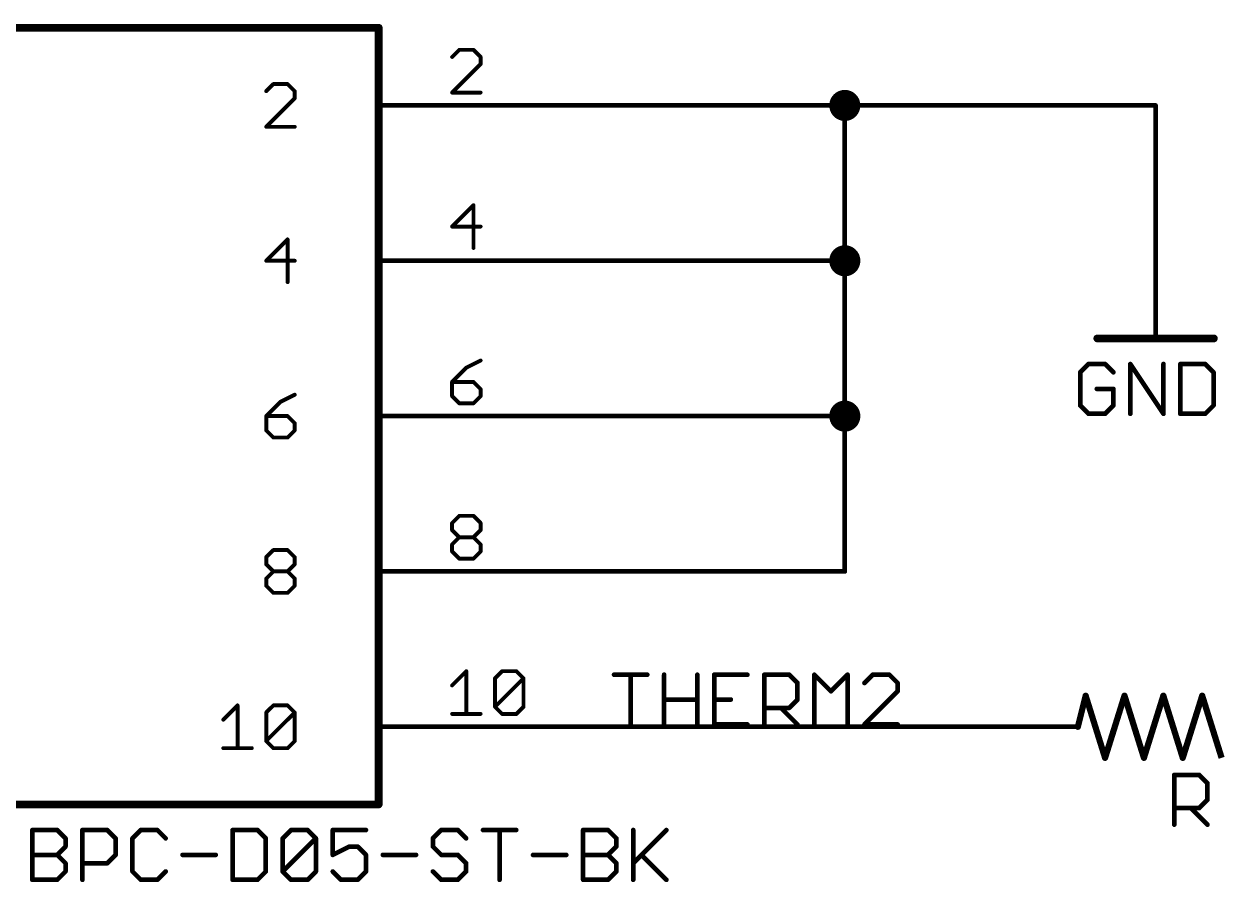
# Model space of a CAD drawing. Extents: x -252 to 307, y -160 to 272.
# Drawn here: x 21.42 to 60.46, y 7.62 to 35.69 of the extents above; entities that cross this region are included whole.
import ezdxf

# ---------------------------------------------------------------- set-up
doc = ezdxf.new("R2010")
doc.units = 0
for name, color, linetype in [('91', 94, 'CONTINUOUS'), ('94', 14, 'CONTINUOUS'), ('95', 251, 'CONTINUOUS'), ('96', 251, 'CONTINUOUS')]:
    doc.layers.add(name, color=color, linetype=linetype)

msp = doc.modelspace()

# ---------------------------------------------------------------- linework, layer by layer
at = {"layer": '91'}
for points, const_width in [([(48.26, 32.766, 1), (48.26, 33.274, 1), (48.26, 32.766)], 0.508), ([(38.1, 33.0581, 1), (38.1, 32.9819)], 0.0762), ([(48.26, 33.0581, 1), (48.26, 32.9819)], 0.0762), ([(48.2981, 33.02, 1), (48.2219, 33.02)], 0.0762), ([(48.26, 32.9819, 1), (48.26, 33.0581)], 0.0762), ([(58.4581, 33.02, 1), (58.3819, 33.02)], 0.0762), ([(58.42, 32.9819, 1), (58.42, 33.0581)], 0.0762), ([(48.26, 27.686, 1), (48.26, 28.194, 1), (48.26, 27.686)], 0.508), ([(38.1, 27.9781, 1), (38.1, 27.9019)], 0.0762), ([(48.2981, 27.94, 1), (48.2219, 27.94)], 0.0762), ([(48.2219, 27.94, 1), (48.2981, 27.94)], 0.0762), ([(48.26, 27.9019, 1), (48.26, 27.9781)], 0.0762), ([(58.3819, 27.94, 1), (58.4581, 27.94)], 0.0762), ([(48.26, 22.606, 1), (48.26, 23.114, 1), (48.26, 22.606)], 0.508), ([(38.1, 22.8981, 1), (38.1, 22.8219)], 0.0762), ([(48.2981, 22.86, 1), (48.2219, 22.86)], 0.0762), ([(48.2219, 22.86, 1), (48.2981, 22.86)], 0.0762), ([(48.26, 22.8219, 1), (48.26, 22.8981)], 0.0762), ([(38.1, 17.8181, 1), (38.1, 17.7419)], 0.0762), ([(48.2219, 17.78, 1), (48.2981, 17.78)], 0.0762), ([(48.26, 17.7419, 1), (48.26, 17.8181)], 0.0762), ([(38.1, 12.7381, 1), (38.1, 12.6619)], 0.0762), ([(53.34, 12.6619, 1), (53.34, 12.7381)], 0.0762)]:
    msp.add_lwpolyline(points, format="xyb", dxfattribs=dict(at, const_width=const_width))
at = {"layer": '91', "const_width": 0.1524}
for points in [[(38.1, 33.02), (48.26, 33.02)], [(48.26, 33.02), (58.42, 33.02)], [(48.26, 27.94), (48.26, 33.02)], [(58.42, 33.02), (58.42, 27.94)], [(38.1, 27.94), (48.26, 27.94)], [(48.26, 22.86), (48.26, 27.94)], [(38.1, 22.86), (48.26, 22.86)], [(48.26, 17.78), (48.26, 22.86)], [(38.1, 17.78), (48.26, 17.78)], [(38.1, 12.7), (53.34, 12.7)]]:
    msp.add_lwpolyline(points, dxfattribs=at)
at = {"layer": '94'}
for points, const_width in [([(17.78, 35.56), (33.02, 35.56)], 0.254), ([(33.02, 35.56), (33.02, 10.16)], 0.254), ([(38.1, 33.02), (33.02, 33.02)], 0.1524), ([(38.1, 27.94), (33.02, 27.94)], 0.1524), ([(58.42, 27.94), (58.42, 25.4)], 0.1524), ([(56.515, 25.4), (60.325, 25.4)], 0.254), ([(38.1, 22.86), (33.02, 22.86)], 0.1524), ([(38.1, 17.78), (33.02, 17.78)], 0.1524), ([(56.134, 13.716), (55.88, 12.7)], 0.2032), ([(56.769, 11.684), (56.134, 13.716)], 0.2032), ([(57.404, 13.716), (56.769, 11.684)], 0.2032), ([(58.039, 11.684), (57.404, 13.716)], 0.2032), ([(58.674, 13.716), (58.039, 11.684)], 0.2032), ([(59.309, 11.684), (58.674, 13.716)], 0.2032), ([(59.944, 13.716), (59.309, 11.684)], 0.2032), ([(60.579, 11.684), (59.944, 13.716)], 0.2032), ([(38.1, 12.7), (33.02, 12.7)], 0.1524), ([(53.34, 12.7), (55.88, 12.7)], 0.1524), ([(33.02, 10.16), (17.78, 10.16)], 0.254), ([(21.6963, 7.6962), (21.6963, 9.3232)], 0.1524), ([(21.6963, 9.3232), (22.5098, 9.3232)], 0.1524), ([(22.5098, 9.3232), (22.781, 9.052)], 0.1524), ([(23.3335, 7.6962), (23.3335, 9.3232)], 0.1524), ([(23.3335, 9.3232), (24.1469, 9.3232)], 0.1524), ([(24.1469, 9.3232), (24.4181, 9.052)], 0.1524), ([(25.2418, 9.3232), (24.9706, 9.052)], 0.1524), ([(25.7841, 9.3232), (25.2418, 9.3232)], 0.1524), ([(26.0553, 9.052), (25.7841, 9.3232)], 0.1524), ([(28.2449, 9.3232), (28.2449, 7.6962)], 0.1524), ([(29.0584, 9.3232), (28.2449, 9.3232)], 0.1524), ([(29.3296, 9.052), (29.0584, 9.3232)], 0.1524), ([(29.8821, 9.052), (30.1532, 9.3232)], 0.1524), ([(30.1532, 9.3232), (30.6956, 9.3232)], 0.1524), ([(30.6956, 9.3232), (30.9667, 9.052)], 0.1524), ([(32.6039, 9.3232), (31.5192, 9.3232)], 0.1524), ([(31.5192, 9.3232), (31.5192, 8.5097)], 0.1524), ([(35.0647, 9.3232), (34.7935, 9.052)], 0.1524), ([(35.607, 9.3232), (35.0647, 9.3232)], 0.1524), ([(35.8782, 9.052), (35.607, 9.3232)], 0.1524), ([(36.4307, 9.3232), (37.5154, 9.3232)], 0.1524), ([(36.973, 7.6962), (36.973, 9.3232)], 0.1524), ([(39.705, 7.6962), (39.705, 9.3232)], 0.1524), ([(39.705, 9.3232), (40.5185, 9.3232)], 0.1524), ([(40.5185, 9.3232), (40.7897, 9.052)], 0.1524), ([(41.3422, 9.3232), (41.3422, 7.6962)], 0.1524), ([(41.3422, 8.2385), (42.4268, 9.3232)], 0.1524), ([(22.781, 9.052), (22.781, 8.7809)], 0.1524), ([(24.4181, 9.052), (24.4181, 8.5097)], 0.1524), ([(24.9706, 9.052), (24.9706, 7.9674)], 0.1524), ([(29.3296, 7.9674), (29.3296, 9.052)], 0.1524), ([(29.8821, 7.9674), (29.8821, 9.052)], 0.1524), ([(29.8821, 7.9674), (30.9667, 9.052)], 0.1524), ([(30.9667, 9.052), (30.9667, 7.9674)], 0.1524), ([(34.7935, 9.052), (34.7935, 8.7809)], 0.1524), ([(40.7897, 9.052), (40.7897, 8.7809)], 0.1524), ([(22.781, 8.7809), (22.5098, 8.5097)], 0.1524), ([(31.5192, 8.5097), (32.0616, 8.7809)], 0.1524), ([(32.0616, 8.7809), (32.3327, 8.7809)], 0.1524), ([(32.3327, 8.7809), (32.6039, 8.5097)], 0.1524), ([(34.7935, 8.7809), (35.0647, 8.5097)], 0.1524), ([(40.7897, 8.7809), (40.5185, 8.5097)], 0.1524), ([(21.6963, 8.5097), (22.5098, 8.5097)], 0.1524), ([(22.5098, 8.5097), (22.781, 8.2385)], 0.1524), ([(22.781, 8.2385), (22.781, 7.9674)], 0.1524), ([(24.1469, 8.2385), (23.3335, 8.2385)], 0.1524), ([(24.4181, 8.5097), (24.1469, 8.2385)], 0.1524), ([(26.6078, 8.5097), (27.6924, 8.5097)], 0.1524), ([(32.6039, 8.5097), (32.6039, 7.9674)], 0.1524), ([(33.1564, 8.5097), (34.241, 8.5097)], 0.1524), ([(35.0647, 8.5097), (35.607, 8.5097)], 0.1524), ([(35.607, 8.5097), (35.8782, 8.2385)], 0.1524), ([(35.8782, 8.2385), (35.8782, 7.9674)], 0.1524), ([(38.0679, 8.5097), (39.1525, 8.5097)], 0.1524), ([(39.705, 8.5097), (40.5185, 8.5097)], 0.1524), ([(40.5185, 8.5097), (40.7897, 8.2385)], 0.1524), ([(40.7897, 8.2385), (40.7897, 7.9674)], 0.1524), ([(41.6133, 8.5097), (42.4268, 7.6962)], 0.1524), ([(22.781, 7.9674), (22.5098, 7.6962)], 0.1524), ([(24.9706, 7.9674), (25.2418, 7.6962)], 0.1524), ([(25.7841, 7.6962), (26.0553, 7.9674)], 0.1524), ([(29.0584, 7.6962), (29.3296, 7.9674)], 0.1524), ([(30.1532, 7.6962), (29.8821, 7.9674)], 0.1524), ([(30.9667, 7.9674), (30.6956, 7.6962)], 0.1524), ([(31.7904, 7.6962), (31.5192, 7.9674)], 0.1524), ([(32.6039, 7.9674), (32.3327, 7.6962)], 0.1524), ([(35.0647, 7.6962), (34.7935, 7.9674)], 0.1524), ([(35.8782, 7.9674), (35.607, 7.6962)], 0.1524), ([(40.7897, 7.9674), (40.5185, 7.6962)], 0.1524), ([(22.5098, 7.6962), (21.6963, 7.6962)], 0.1524), ([(25.2418, 7.6962), (25.7841, 7.6962)], 0.1524), ([(28.2449, 7.6962), (29.0584, 7.6962)], 0.1524), ([(30.6956, 7.6962), (30.1532, 7.6962)], 0.1524), ([(32.3327, 7.6962), (31.7904, 7.6962)], 0.1524), ([(35.607, 7.6962), (35.0647, 7.6962)], 0.1524), ([(40.5185, 7.6962), (39.705, 7.6962)], 0.1524)]:
    msp.add_lwpolyline(points, dxfattribs=dict(at, const_width=const_width))
for points, const_width in [([(33.0835, 35.56, 1), (32.9565, 35.56)], 0.127), ([(33.02, 35.4965, 1), (33.02, 35.6235)], 0.127), ([(33.02, 33.0581, 1), (33.02, 32.9819)], 0.0762), ([(38.1, 32.9819, 1), (38.1, 33.0581)], 0.0762), ([(33.02, 27.9781, 1), (33.02, 27.9019)], 0.0762), ([(38.1, 27.9019, 1), (38.1, 27.9781)], 0.0762), ([(58.4581, 27.94, 1), (58.3819, 27.94)], 0.0762), ([(56.515, 25.4635, 1), (56.515, 25.3365)], 0.127), ([(58.3819, 25.4, 1), (58.4581, 25.4)], 0.0762), ([(60.325, 25.3365, 1), (60.325, 25.4635)], 0.127), ([(33.02, 22.8981, 1), (33.02, 22.8219)], 0.0762), ([(38.1, 22.8219, 1), (38.1, 22.8981)], 0.0762), ([(33.02, 17.8181, 1), (33.02, 17.7419)], 0.0762), ([(38.1, 17.7419, 1), (38.1, 17.8181)], 0.0762), ([(56.1825, 13.7312, 1), (56.0855, 13.7008)], 0.1016), ([(56.1833, 13.7037, 1), (56.0847, 13.7283)], 0.1016), ([(57.4525, 13.7312, 1), (57.3555, 13.7008)], 0.1016), ([(57.4525, 13.7008, 1), (57.3555, 13.7312)], 0.1016), ([(58.7225, 13.7312, 1), (58.6255, 13.7008)], 0.1016), ([(58.7225, 13.7008, 1), (58.6255, 13.7312)], 0.1016), ([(59.9925, 13.7312, 1), (59.8955, 13.7008)], 0.1016), ([(59.9925, 13.7008, 1), (59.8955, 13.7312)], 0.1016), ([(33.02, 12.7381, 1), (33.02, 12.6619)], 0.0762), ([(38.1, 12.6619, 1), (38.1, 12.7381)], 0.0762), ([(53.34, 12.7381, 1), (53.34, 12.6619)], 0.0762), ([(55.8307, 12.7123, 1), (55.9293, 12.6877)], 0.1016), ([(55.88, 12.6619, 1), (55.88, 12.7381)], 0.0762), ([(56.7205, 11.6992, 1), (56.8175, 11.6688)], 0.1016), ([(56.7205, 11.6688, 1), (56.8175, 11.6992)], 0.1016), ([(57.9905, 11.6992, 1), (58.0875, 11.6688)], 0.1016), ([(57.9905, 11.6688, 1), (58.0875, 11.6992)], 0.1016), ([(59.2605, 11.6992, 1), (59.3575, 11.6688)], 0.1016), ([(59.2605, 11.6688, 1), (59.3575, 11.6992)], 0.1016), ([(32.9565, 10.16, 1), (33.0835, 10.16)], 0.127), ([(33.02, 10.0965, 1), (33.02, 10.2235)], 0.127), ([(21.7344, 9.3232, 1), (21.6582, 9.3232)], 0.0762), ([(21.6963, 9.3613, 1), (21.6963, 9.2851)], 0.0762), ([(22.5367, 9.3501, 1), (22.4828, 9.2962)], 0.0762), ([(22.5098, 9.2851, 1), (22.5098, 9.3613)], 0.0762), ([(23.3716, 9.3232, 1), (23.2954, 9.3232)], 0.0762), ([(23.3335, 9.3613, 1), (23.3335, 9.2851)], 0.0762), ([(24.1739, 9.3501, 1), (24.12, 9.2962)], 0.0762), ([(24.1469, 9.2851, 1), (24.1469, 9.3613)], 0.0762), ([(25.2418, 9.3613, 1), (25.2418, 9.2851)], 0.0762), ([(25.2687, 9.2962, 1), (25.2148, 9.3501)], 0.0762), ([(25.811, 9.3501, 1), (25.7572, 9.2962)], 0.0762), ([(25.7841, 9.2851, 1), (25.7841, 9.3613)], 0.0762), ([(28.283, 9.3232, 1), (28.2068, 9.3232)], 0.0762), ([(28.2449, 9.3613, 1), (28.2449, 9.2851)], 0.0762), ([(29.0854, 9.3501, 1), (29.0315, 9.2962)], 0.0762), ([(29.0584, 9.2851, 1), (29.0584, 9.3613)], 0.0762), ([(30.1532, 9.3613, 1), (30.1532, 9.2851)], 0.0762), ([(30.1802, 9.2962, 1), (30.1263, 9.3501)], 0.0762), ([(30.7225, 9.3501, 1), (30.6686, 9.2962)], 0.0762), ([(30.6956, 9.2851, 1), (30.6956, 9.3613)], 0.0762), ([(31.5192, 9.3613, 1), (31.5192, 9.2851)], 0.0762), ([(31.5573, 9.3232, 1), (31.4811, 9.3232)], 0.0762), ([(32.6039, 9.2851, 1), (32.6039, 9.3613)], 0.0762), ([(35.0647, 9.3613, 1), (35.0647, 9.2851)], 0.0762), ([(35.0916, 9.2962, 1), (35.0378, 9.3501)], 0.0762), ([(35.634, 9.3501, 1), (35.5801, 9.2962)], 0.0762), ([(35.607, 9.2851, 1), (35.607, 9.3613)], 0.0762), ([(36.4307, 9.3613, 1), (36.4307, 9.2851)], 0.0762), ([(37.0111, 9.3232, 1), (36.9349, 9.3232)], 0.0762), ([(37.5154, 9.2851, 1), (37.5154, 9.3613)], 0.0762), ([(39.7431, 9.3232, 1), (39.6669, 9.3232)], 0.0762), ([(39.705, 9.3613, 1), (39.705, 9.2851)], 0.0762), ([(40.5454, 9.3501, 1), (40.4916, 9.2962)], 0.0762), ([(40.5185, 9.2851, 1), (40.5185, 9.3613)], 0.0762), ([(41.3803, 9.3232, 1), (41.3041, 9.3232)], 0.0762), ([(42.4538, 9.2962, 1), (42.3999, 9.3501)], 0.0762), ([(22.8191, 9.052, 1), (22.7429, 9.052)], 0.0762), ([(22.754, 9.0251, 1), (22.8079, 9.079)], 0.0762), ([(24.4562, 9.052, 1), (24.38, 9.052)], 0.0762), ([(24.3912, 9.0251, 1), (24.445, 9.079)], 0.0762), ([(25.0087, 9.052, 1), (24.9325, 9.052)], 0.0762), ([(24.9437, 9.079, 1), (24.9975, 9.0251)], 0.0762), ([(26.0283, 9.0251, 1), (26.0822, 9.079)], 0.0762), ([(29.3677, 9.052, 1), (29.2915, 9.052)], 0.0762), ([(29.3026, 9.0251, 1), (29.3565, 9.079)], 0.0762), ([(29.8551, 9.079, 1), (29.909, 9.0251)], 0.0762), ([(29.9202, 9.052, 1), (29.844, 9.052)], 0.0762), ([(31.0048, 9.052, 1), (30.9286, 9.052)], 0.0762), ([(30.9937, 9.0251, 1), (30.9398, 9.079)], 0.0762), ([(30.9398, 9.0251, 1), (30.9937, 9.079)], 0.0762), ([(34.8316, 9.052, 1), (34.7554, 9.052)], 0.0762), ([(34.7666, 9.079, 1), (34.8205, 9.0251)], 0.0762), ([(35.8513, 9.0251, 1), (35.9051, 9.079)], 0.0762), ([(40.8278, 9.052, 1), (40.7516, 9.052)], 0.0762), ([(40.7627, 9.0251, 1), (40.8166, 9.079)], 0.0762), ([(22.7429, 8.7809, 1), (22.8191, 8.7809)], 0.0762), ([(22.8079, 8.7539, 1), (22.754, 8.8078)], 0.0762), ([(32.0616, 8.819, 1), (32.0616, 8.7428)], 0.0762), ([(32.0786, 8.7468, 1), (32.0445, 8.8149)], 0.0762), ([(32.3597, 8.8078, 1), (32.3058, 8.7539)], 0.0762), ([(32.3327, 8.7428, 1), (32.3327, 8.819)], 0.0762), ([(34.8205, 8.8078, 1), (34.7666, 8.7539)], 0.0762), ([(34.7554, 8.7809, 1), (34.8316, 8.7809)], 0.0762), ([(40.7516, 8.7809, 1), (40.8278, 8.7809)], 0.0762), ([(40.8166, 8.7539, 1), (40.7627, 8.8078)], 0.0762), ([(21.6963, 8.5478, 1), (21.6963, 8.4716)], 0.0762), ([(22.5367, 8.5366, 1), (22.4828, 8.4828)], 0.0762), ([(22.4828, 8.5366, 1), (22.5367, 8.4828)], 0.0762), ([(22.5098, 8.4716, 1), (22.5098, 8.5478)], 0.0762), ([(22.8191, 8.2385, 1), (22.7429, 8.2385)], 0.0762), ([(22.754, 8.2116, 1), (22.8079, 8.2655)], 0.0762), ([(23.3335, 8.2766, 1), (23.3335, 8.2004)], 0.0762), ([(24.12, 8.2655, 1), (24.1739, 8.2116)], 0.0762), ([(24.1469, 8.2004, 1), (24.1469, 8.2766)], 0.0762), ([(24.38, 8.5097, 1), (24.4562, 8.5097)], 0.0762), ([(24.4451, 8.4828, 1), (24.3912, 8.5366)], 0.0762), ([(26.6078, 8.5478, 1), (26.6078, 8.4716)], 0.0762), ([(27.6924, 8.4716, 1), (27.6924, 8.5478)], 0.0762), ([(31.5022, 8.5438, 1), (31.5363, 8.4756)], 0.0762), ([(31.4811, 8.5097, 1), (31.5573, 8.5097)], 0.0762), ([(32.642, 8.5097, 1), (32.5658, 8.5097)], 0.0762), ([(32.5769, 8.4828, 1), (32.6308, 8.5366)], 0.0762), ([(33.1564, 8.5478, 1), (33.1564, 8.4716)], 0.0762), ([(34.241, 8.4716, 1), (34.241, 8.5478)], 0.0762), ([(35.0647, 8.5478, 1), (35.0647, 8.4716)], 0.0762), ([(35.0378, 8.4828, 1), (35.0916, 8.5366)], 0.0762), ([(35.634, 8.5366, 1), (35.5801, 8.4828)], 0.0762), ([(35.607, 8.4716, 1), (35.607, 8.5478)], 0.0762), ([(35.9163, 8.2385, 1), (35.8401, 8.2385)], 0.0762), ([(35.8513, 8.2116, 1), (35.9051, 8.2655)], 0.0762), ([(38.0679, 8.5478, 1), (38.0679, 8.4716)], 0.0762), ([(39.1525, 8.4716, 1), (39.1525, 8.5478)], 0.0762), ([(39.705, 8.5478, 1), (39.705, 8.4716)], 0.0762), ([(40.5454, 8.5366, 1), (40.4916, 8.4828)], 0.0762), ([(40.4916, 8.5366, 1), (40.5454, 8.4828)], 0.0762), ([(40.5185, 8.4716, 1), (40.5185, 8.5478)], 0.0762), ([(40.8278, 8.2385, 1), (40.7516, 8.2385)], 0.0762), ([(40.7627, 8.2116, 1), (40.8166, 8.2655)], 0.0762), ([(41.3152, 8.2655, 1), (41.3691, 8.2116)], 0.0762), ([(41.6403, 8.5366, 1), (41.5864, 8.4828)], 0.0762), ([(22.7429, 7.9674, 1), (22.8191, 7.9674)], 0.0762), ([(22.8079, 7.9404, 1), (22.754, 7.9943)], 0.0762), ([(24.9975, 7.9943, 1), (24.9437, 7.9404)], 0.0762), ([(24.9325, 7.9674, 1), (25.0087, 7.9674)], 0.0762), ([(26.0822, 7.9404, 1), (26.0283, 7.9943)], 0.0762), ([(29.2915, 7.9674, 1), (29.3677, 7.9674)], 0.0762), ([(29.3565, 7.9404, 1), (29.3026, 7.9943)], 0.0762), ([(29.909, 7.9943, 1), (29.8551, 7.9404)], 0.0762), ([(29.8551, 7.9943, 1), (29.909, 7.9404)], 0.0762), ([(29.844, 7.9674, 1), (29.9202, 7.9674)], 0.0762), ([(30.9286, 7.9674, 1), (31.0048, 7.9674)], 0.0762), ([(30.9937, 7.9404, 1), (30.9398, 7.9943)], 0.0762), ([(31.5462, 7.9943, 1), (31.4923, 7.9404)], 0.0762), ([(32.5658, 7.9674, 1), (32.642, 7.9674)], 0.0762), ([(32.6308, 7.9404, 1), (32.577, 7.9943)], 0.0762), ([(34.8205, 7.9943, 1), (34.7666, 7.9404)], 0.0762), ([(35.8401, 7.9674, 1), (35.9163, 7.9674)], 0.0762), ([(35.9051, 7.9404, 1), (35.8513, 7.9943)], 0.0762), ([(40.7516, 7.9674, 1), (40.8278, 7.9674)], 0.0762), ([(40.8166, 7.9404, 1), (40.7627, 7.9943)], 0.0762), ([(21.6963, 7.7343, 1), (21.6963, 7.6581)], 0.0762), ([(21.6582, 7.6962, 1), (21.7344, 7.6962)], 0.0762), ([(22.4828, 7.7231, 1), (22.5367, 7.6693)], 0.0762), ([(22.5098, 7.6581, 1), (22.5098, 7.7343)], 0.0762), ([(23.2954, 7.6962, 1), (23.3716, 7.6962)], 0.0762), ([(25.2418, 7.7343, 1), (25.2418, 7.6581)], 0.0762), ([(25.2148, 7.6693, 1), (25.2687, 7.7231)], 0.0762), ([(25.7572, 7.7231, 1), (25.811, 7.6693)], 0.0762), ([(25.7841, 7.6581, 1), (25.7841, 7.7343)], 0.0762), ([(28.2449, 7.7343, 1), (28.2449, 7.6581)], 0.0762), ([(28.2068, 7.6962, 1), (28.283, 7.6962)], 0.0762), ([(29.0315, 7.7231, 1), (29.0854, 7.6693)], 0.0762), ([(29.0584, 7.6581, 1), (29.0584, 7.7343)], 0.0762), ([(30.1532, 7.7343, 1), (30.1532, 7.6581)], 0.0762), ([(30.1263, 7.6693, 1), (30.1802, 7.7231)], 0.0762), ([(30.6686, 7.7231, 1), (30.7225, 7.6693)], 0.0762), ([(30.6956, 7.6581, 1), (30.6956, 7.7343)], 0.0762), ([(31.7904, 7.7343, 1), (31.7904, 7.6581)], 0.0762), ([(31.7635, 7.6693, 1), (31.8173, 7.7231)], 0.0762), ([(32.3058, 7.7231, 1), (32.3597, 7.6693)], 0.0762), ([(32.3327, 7.6581, 1), (32.3327, 7.7343)], 0.0762), ([(35.0647, 7.7343, 1), (35.0647, 7.6581)], 0.0762), ([(35.0378, 7.6693, 1), (35.0916, 7.7231)], 0.0762), ([(35.5801, 7.7231, 1), (35.634, 7.6693)], 0.0762), ([(35.607, 7.6581, 1), (35.607, 7.7343)], 0.0762), ([(36.9349, 7.6962, 1), (37.0111, 7.6962)], 0.0762), ([(39.705, 7.7343, 1), (39.705, 7.6581)], 0.0762), ([(39.6669, 7.6962, 1), (39.7431, 7.6962)], 0.0762), ([(40.4916, 7.7231, 1), (40.5454, 7.6693)], 0.0762), ([(40.5185, 7.6581, 1), (40.5185, 7.7343)], 0.0762), ([(41.3041, 7.6962, 1), (41.3803, 7.6962)], 0.0762), ([(42.3999, 7.6693, 1), (42.4538, 7.7231)], 0.0762)]:
    msp.add_lwpolyline(points, format="xyb", dxfattribs=dict(at, const_width=const_width))
at = {"layer": '95'}
for points, const_width in [([(35.6533, 34.8373), (35.4203, 34.6043)], 0.127), ([(36.1194, 34.8373), (35.6533, 34.8373)], 0.127), ([(36.3524, 34.6043), (36.1194, 34.8373)], 0.127), ([(35.4203, 33.4391), (36.3524, 34.3712)], 0.127), ([(36.3524, 34.3712), (36.3524, 34.6043)], 0.127), ([(29.5765, 33.7197), (29.3434, 33.4867)], 0.127), ([(30.0425, 33.7197), (29.5765, 33.7197)], 0.127), ([(30.2756, 33.4867), (30.0425, 33.7197)], 0.127), ([(29.3434, 32.3215), (30.2756, 33.2536)], 0.127), ([(30.2756, 33.2536), (30.2756, 33.4867)], 0.127), ([(36.3524, 33.4391), (35.4203, 33.4391)], 0.127), ([(30.2756, 32.3215), (29.3434, 32.3215)], 0.127), ([(36.1194, 29.7573), (35.4203, 29.0582)], 0.127), ([(36.1194, 28.3591), (36.1194, 29.7573)], 0.127), ([(35.4203, 29.0582), (36.3524, 29.0582)], 0.127), ([(30.0425, 28.6397), (29.3434, 27.9406)], 0.127), ([(30.0425, 27.2415), (30.0425, 28.6397)], 0.127), ([(29.3434, 27.9406), (30.2756, 27.9406)], 0.127), ([(36.3524, 24.6773), (35.8864, 24.4443)], 0.127), ([(35.8864, 24.4443), (35.4203, 23.9782)], 0.127), ([(35.4203, 23.9782), (35.4203, 23.5121)], 0.127), ([(36.1194, 23.9782), (35.4203, 23.9782)], 0.127), ([(36.3524, 23.7452), (36.1194, 23.9782)], 0.127), ([(30.2756, 23.5597), (29.8095, 23.3267)], 0.127), ([(35.4203, 23.5121), (35.6533, 23.2791)], 0.127), ([(36.1194, 23.2791), (36.3524, 23.5121)], 0.127), ([(36.3524, 23.5121), (36.3524, 23.7452)], 0.127), ([(29.8095, 23.3267), (29.3434, 22.8606)], 0.127), ([(35.6533, 23.2791), (36.1194, 23.2791)], 0.127), ([(29.3434, 22.8606), (29.3434, 22.3945)], 0.127), ([(30.0425, 22.8606), (29.3434, 22.8606)], 0.127), ([(30.2756, 22.6276), (30.0425, 22.8606)], 0.127), ([(30.2756, 22.3945), (30.2756, 22.6276)], 0.127), ([(29.3434, 22.3945), (29.5765, 22.1615)], 0.127), ([(30.0425, 22.1615), (30.2756, 22.3945)], 0.127), ([(29.5765, 22.1615), (30.0425, 22.1615)], 0.127), ([(35.4203, 19.3643), (35.6533, 19.5973)], 0.127), ([(35.6533, 19.5973), (36.1194, 19.5973)], 0.127), ([(36.1194, 19.5973), (36.3524, 19.3643)], 0.127), ([(35.4203, 19.1312), (35.4203, 19.3643)], 0.127), ([(35.6533, 18.8982), (35.4203, 19.1312)], 0.127), ([(36.3524, 19.1312), (36.1194, 18.8982)], 0.127), ([(36.3524, 19.3643), (36.3524, 19.1312)], 0.127), ([(35.4203, 18.6652), (35.6533, 18.8982)], 0.127), ([(35.6533, 18.8982), (36.1194, 18.8982)], 0.127), ([(36.1194, 18.8982), (36.3524, 18.6652)], 0.127), ([(29.3434, 18.2467), (29.5765, 18.4797)], 0.127), ([(29.5765, 18.4797), (30.0425, 18.4797)], 0.127), ([(30.0425, 18.4797), (30.2756, 18.2467)], 0.127), ([(35.4203, 18.4321), (35.4203, 18.6652)], 0.127), ([(35.6533, 18.1991), (35.4203, 18.4321)], 0.127), ([(36.3524, 18.4321), (36.1194, 18.1991)], 0.127), ([(36.3524, 18.6652), (36.3524, 18.4321)], 0.127), ([(29.3434, 18.0136), (29.3434, 18.2467)], 0.127), ([(29.5765, 17.7806), (29.3434, 18.0136)], 0.127), ([(30.2756, 18.0136), (30.0425, 17.7806)], 0.127), ([(30.2756, 18.2467), (30.2756, 18.0136)], 0.127), ([(36.1194, 18.1991), (35.6533, 18.1991)], 0.127), ([(29.3434, 17.5476), (29.5765, 17.7806)], 0.127), ([(29.3434, 17.3145), (29.3434, 17.5476)], 0.127), ([(29.5765, 17.7806), (30.0425, 17.7806)], 0.127), ([(30.0425, 17.7806), (30.2756, 17.5476)], 0.127), ([(30.2756, 17.5476), (30.2756, 17.3145)], 0.127), ([(29.5765, 17.0815), (29.3434, 17.3145)], 0.127), ([(30.2756, 17.3145), (30.0425, 17.0815)], 0.127), ([(30.0425, 17.0815), (29.5765, 17.0815)], 0.127), ([(35.4203, 14.0512), (35.8864, 14.5173)], 0.127), ([(35.8864, 14.5173), (35.8864, 13.1191)], 0.127), ([(36.8236, 14.2843), (37.0566, 14.5173)], 0.127), ([(37.0566, 14.5173), (37.5227, 14.5173)], 0.127), ([(37.5227, 14.5173), (37.7557, 14.2843)], 0.127), ([(40.7162, 14.4032), (41.8009, 14.4032)], 0.1524), ([(41.2585, 12.7762), (41.2585, 14.4032)], 0.1524), ([(42.3534, 12.7762), (42.3534, 14.4032)], 0.1524), ([(43.438, 14.4032), (43.438, 12.7762)], 0.1524), ([(45.0752, 14.4032), (43.9905, 14.4032)], 0.1524), ([(43.9905, 14.4032), (43.9905, 12.7762)], 0.1524), ([(45.6277, 12.7762), (45.6277, 14.4032)], 0.1524), ([(45.6277, 14.4032), (46.4412, 14.4032)], 0.1524), ([(46.4412, 14.4032), (46.7123, 14.132)], 0.1524), ([(47.2648, 12.7762), (47.2648, 14.4032)], 0.1524), ([(47.2648, 14.4032), (47.8072, 13.8609)], 0.1524), ([(47.8072, 13.8609), (48.3495, 14.4032)], 0.1524), ([(48.3495, 14.4032), (48.3495, 12.7762)], 0.1524), ([(49.1731, 14.4032), (48.902, 14.132)], 0.1524), ([(49.7155, 14.4032), (49.1731, 14.4032)], 0.1524), ([(49.9866, 14.132), (49.7155, 14.4032)], 0.1524), ([(36.8236, 13.3521), (36.8236, 14.2843)], 0.127), ([(36.8236, 13.3521), (37.7557, 14.2843)], 0.127), ([(37.7557, 14.2843), (37.7557, 13.3521)], 0.127), ([(46.7123, 14.132), (46.7123, 13.5897)], 0.1524), ([(49.9866, 13.8609), (49.9866, 14.132)], 0.1524), ([(42.3534, 13.5897), (43.438, 13.5897)], 0.1524), ([(43.9905, 13.5897), (44.5328, 13.5897)], 0.1524), ([(46.7123, 13.5897), (46.4412, 13.3185)], 0.1524), ([(48.902, 12.7762), (49.9866, 13.8609)], 0.1524), ([(27.9401, 12.9336), (28.4062, 13.3997)], 0.127), ([(28.4062, 13.3997), (28.4062, 12.0015)], 0.127), ([(29.3434, 13.1667), (29.5765, 13.3997)], 0.127), ([(29.5765, 13.3997), (30.0425, 13.3997)], 0.127), ([(30.0425, 13.3997), (30.2756, 13.1667)], 0.127), ([(37.0566, 13.1191), (36.8236, 13.3521)], 0.127), ([(37.7557, 13.3521), (37.5227, 13.1191)], 0.127), ([(46.4412, 13.3185), (45.6277, 13.3185)], 0.1524), ([(46.17, 13.3185), (46.7123, 12.7762)], 0.1524), ([(29.3434, 12.2345), (29.3434, 13.1667)], 0.127), ([(29.3434, 12.2345), (30.2756, 13.1667)], 0.127), ([(30.2756, 13.1667), (30.2756, 12.2345)], 0.127), ([(35.4203, 13.1191), (36.3524, 13.1191)], 0.127), ([(37.5227, 13.1191), (37.0566, 13.1191)], 0.127), ([(43.9905, 12.7762), (45.0752, 12.7762)], 0.1524), ([(49.9866, 12.7762), (48.902, 12.7762)], 0.1524), ([(29.5765, 12.0015), (29.3434, 12.2345)], 0.127), ([(30.2756, 12.2345), (30.0425, 12.0015)], 0.127), ([(27.9401, 12.0015), (28.8723, 12.0015)], 0.127), ([(30.0425, 12.0015), (29.5765, 12.0015)], 0.127), ([(59.0319, 9.4996), (59.0319, 11.1266)], 0.1524), ([(59.0319, 11.1266), (59.8454, 11.1266)], 0.1524), ([(59.8454, 11.1266), (60.1165, 10.8554)], 0.1524), ([(60.1165, 10.8554), (60.1165, 10.3131)], 0.1524), ([(60.1165, 10.3131), (59.8454, 10.0419)], 0.1524), ([(59.8454, 10.0419), (59.0319, 10.0419)], 0.1524), ([(59.5742, 10.0419), (60.1165, 9.4996)], 0.1524)]:
    msp.add_lwpolyline(points, dxfattribs=dict(at, const_width=const_width))
for points, const_width in [([(35.6533, 34.869, 1), (35.6533, 34.8055)], 0.0635), ([(35.6758, 34.8148, 1), (35.6309, 34.8597)], 0.0635), ([(36.1418, 34.8597, 1), (36.0969, 34.8148)], 0.0635), ([(36.1194, 34.8055, 1), (36.1194, 34.869)], 0.0635), ([(35.3978, 34.6267, 1), (35.4428, 34.5818)], 0.0635), ([(36.3842, 34.6043, 1), (36.3207, 34.6043)], 0.0635), ([(36.3207, 34.3712, 1), (36.3842, 34.3712)], 0.0635), ([(36.33, 34.5818, 1), (36.3749, 34.6267)], 0.0635), ([(36.3749, 34.3488, 1), (36.33, 34.3937)], 0.0635), ([(29.5765, 33.7514, 1), (29.5765, 33.6879)], 0.0635), ([(29.5989, 33.6972, 1), (29.554, 33.7421)], 0.0635), ([(30.065, 33.7421, 1), (30.0201, 33.6972)], 0.0635), ([(30.0425, 33.6879, 1), (30.0425, 33.7514)], 0.0635), ([(29.321, 33.5091, 1), (29.3659, 33.4642)], 0.0635), ([(30.3073, 33.4867, 1), (30.2438, 33.4867)], 0.0635), ([(30.2438, 33.2536, 1), (30.3073, 33.2536)], 0.0635), ([(30.2531, 33.4642, 1), (30.298, 33.5091)], 0.0635), ([(30.298, 33.2312, 1), (30.2531, 33.2761)], 0.0635), ([(35.3978, 33.4616, 1), (35.4428, 33.4166)], 0.0635), ([(35.4203, 33.4709, 1), (35.4203, 33.4074)], 0.0635), ([(36.3524, 33.4074, 1), (36.3524, 33.4709)], 0.0635), ([(29.3434, 32.3533, 1), (29.3434, 32.2897)], 0.0635), ([(29.321, 32.344, 1), (29.3659, 32.299)], 0.0635), ([(30.2756, 32.2897, 1), (30.2756, 32.3533)], 0.0635), ([(36.1511, 29.7573, 1), (36.0876, 29.7573)], 0.0635), ([(36.1418, 29.7348, 1), (36.0969, 29.7797)], 0.0635), ([(35.4203, 29.0899, 1), (35.4203, 29.0264)], 0.0635), ([(35.3978, 29.0806, 1), (35.4428, 29.0357)], 0.0635), ([(36.3524, 29.0264, 1), (36.3524, 29.0899)], 0.0635), ([(30.0743, 28.6397, 1), (30.0108, 28.6397)], 0.0635), ([(30.065, 28.6172, 1), (30.0201, 28.6621)], 0.0635), ([(36.0876, 28.3591, 1), (36.1511, 28.3591)], 0.0635), ([(29.3434, 27.9723, 1), (29.3434, 27.9088)], 0.0635), ([(29.321, 27.963, 1), (29.3659, 27.9181)], 0.0635), ([(30.2756, 27.9088, 1), (30.2756, 27.9723)], 0.0635), ([(30.0108, 27.2415, 1), (30.0743, 27.2415)], 0.0635), ([(36.3666, 24.6489, 1), (36.3382, 24.7057)], 0.0635), ([(35.8722, 24.4727, 1), (35.9006, 24.4159)], 0.0635), ([(35.9088, 24.4218, 1), (35.8639, 24.4667)], 0.0635), ([(35.4521, 23.9782, 1), (35.3886, 23.9782)], 0.0635), ([(35.4203, 24.0099, 1), (35.4203, 23.9464)], 0.0635), ([(35.3978, 24.0006, 1), (35.4428, 23.9557)], 0.0635), ([(36.1418, 24.0006, 1), (36.0969, 23.9557)], 0.0635), ([(36.1194, 23.9464, 1), (36.1194, 24.0099)], 0.0635), ([(30.2897, 23.5313, 1), (30.2614, 23.5881)], 0.0635), ([(35.4428, 23.5346, 1), (35.3978, 23.4897)], 0.0635), ([(35.3886, 23.5121, 1), (35.4521, 23.5121)], 0.0635), ([(36.3842, 23.7452, 1), (36.3207, 23.7452)], 0.0635), ([(36.3207, 23.5121, 1), (36.3842, 23.5121)], 0.0635), ([(36.33, 23.7227, 1), (36.3749, 23.7676)], 0.0635), ([(36.3749, 23.4897, 1), (36.33, 23.5346)], 0.0635), ([(29.7953, 23.3551, 1), (29.8237, 23.2983)], 0.0635), ([(29.8319, 23.3042, 1), (29.787, 23.3491)], 0.0635), ([(35.6533, 23.3108, 1), (35.6533, 23.2474)], 0.0635), ([(35.6309, 23.2566, 1), (35.6758, 23.3016)], 0.0635), ([(36.0969, 23.3016, 1), (36.1418, 23.2566)], 0.0635), ([(36.1194, 23.2474, 1), (36.1194, 23.3108)], 0.0635), ([(29.3752, 22.8606, 1), (29.3117, 22.8606)], 0.0635), ([(29.3434, 22.8923, 1), (29.3434, 22.8288)], 0.0635), ([(29.321, 22.883, 1), (29.3659, 22.8381)], 0.0635), ([(30.065, 22.883, 1), (30.0201, 22.8381)], 0.0635), ([(30.0425, 22.8288, 1), (30.0425, 22.8923)], 0.0635), ([(30.3073, 22.6276, 1), (30.2438, 22.6276)], 0.0635), ([(30.2531, 22.6051, 1), (30.298, 22.65)], 0.0635), ([(29.3117, 22.3945, 1), (29.3752, 22.3945)], 0.0635), ([(29.3659, 22.417, 1), (29.321, 22.3721)], 0.0635), ([(30.2438, 22.3945, 1), (30.3073, 22.3945)], 0.0635), ([(30.298, 22.3721, 1), (30.2531, 22.417)], 0.0635), ([(29.5765, 22.1932, 1), (29.5765, 22.1298)], 0.0635), ([(29.554, 22.139, 1), (29.5989, 22.184)], 0.0635), ([(30.0201, 22.184, 1), (30.065, 22.139)], 0.0635), ([(30.0425, 22.1298, 1), (30.0425, 22.1932)], 0.0635), ([(35.6533, 19.629, 1), (35.6533, 19.5655)], 0.0635), ([(35.6758, 19.5748, 1), (35.6309, 19.6197)], 0.0635), ([(36.1418, 19.6197, 1), (36.0969, 19.5748)], 0.0635), ([(36.1194, 19.5655, 1), (36.1194, 19.629)], 0.0635), ([(35.4521, 19.3643, 1), (35.3886, 19.3643)], 0.0635), ([(35.3978, 19.3867, 1), (35.4428, 19.3418)], 0.0635), ([(35.4428, 19.1537, 1), (35.3978, 19.1088)], 0.0635), ([(35.3886, 19.1312, 1), (35.4521, 19.1312)], 0.0635), ([(36.3842, 19.3643, 1), (36.3207, 19.3643)], 0.0635), ([(36.3207, 19.1312, 1), (36.3842, 19.1312)], 0.0635), ([(36.33, 19.3418, 1), (36.3749, 19.3867)], 0.0635), ([(36.3749, 19.1088, 1), (36.33, 19.1537)], 0.0635), ([(35.6533, 18.9299, 1), (35.6533, 18.8664)], 0.0635), ([(35.6758, 18.8757, 1), (35.6309, 18.9206)], 0.0635), ([(35.6309, 18.8757, 1), (35.6758, 18.9206)], 0.0635), ([(36.1418, 18.9206, 1), (36.0969, 18.8757)], 0.0635), ([(36.0969, 18.9206, 1), (36.1418, 18.8757)], 0.0635), ([(36.1194, 18.8664, 1), (36.1194, 18.9299)], 0.0635), ([(29.5765, 18.5114, 1), (29.5765, 18.4479)], 0.0635), ([(29.5989, 18.4572, 1), (29.554, 18.5021)], 0.0635), ([(30.065, 18.5021, 1), (30.0201, 18.4572)], 0.0635), ([(30.0425, 18.4479, 1), (30.0425, 18.5114)], 0.0635), ([(35.4521, 18.6652, 1), (35.3886, 18.6652)], 0.0635), ([(35.3978, 18.6876, 1), (35.4428, 18.6427)], 0.0635), ([(35.4428, 18.4546, 1), (35.3978, 18.4097)], 0.0635), ([(35.3886, 18.4321, 1), (35.4521, 18.4321)], 0.0635), ([(36.3842, 18.6652, 1), (36.3207, 18.6652)], 0.0635), ([(36.3207, 18.4321, 1), (36.3842, 18.4321)], 0.0635), ([(36.33, 18.6427, 1), (36.3749, 18.6876)], 0.0635), ([(36.3749, 18.4097, 1), (36.33, 18.4546)], 0.0635), ([(29.3752, 18.2467, 1), (29.3117, 18.2467)], 0.0635), ([(29.3117, 18.0136, 1), (29.3752, 18.0136)], 0.0635), ([(29.321, 18.2691, 1), (29.3659, 18.2242)], 0.0635), ([(29.3659, 18.0361, 1), (29.321, 17.9912)], 0.0635), ([(30.3073, 18.2467, 1), (30.2438, 18.2467)], 0.0635), ([(30.2438, 18.0136, 1), (30.3073, 18.0136)], 0.0635), ([(30.2531, 18.2242, 1), (30.298, 18.2691)], 0.0635), ([(30.298, 17.9912, 1), (30.2531, 18.0361)], 0.0635), ([(35.6533, 18.2309, 1), (35.6533, 18.1674)], 0.0635), ([(35.6309, 18.1766, 1), (35.6758, 18.2216)], 0.0635), ([(36.0969, 18.2216, 1), (36.1418, 18.1766)], 0.0635), ([(36.1194, 18.1674, 1), (36.1194, 18.2309)], 0.0635), ([(29.3752, 17.5476, 1), (29.3117, 17.5476)], 0.0635), ([(29.321, 17.57, 1), (29.3659, 17.5251)], 0.0635), ([(29.5765, 17.8123, 1), (29.5765, 17.7488)], 0.0635), ([(29.554, 17.7581, 1), (29.5989, 17.803)], 0.0635), ([(29.5989, 17.7581, 1), (29.554, 17.803)], 0.0635), ([(30.065, 17.803, 1), (30.0201, 17.7581)], 0.0635), ([(30.0201, 17.803, 1), (30.065, 17.7581)], 0.0635), ([(30.0425, 17.7488, 1), (30.0425, 17.8123)], 0.0635), ([(30.3073, 17.5476, 1), (30.2438, 17.5476)], 0.0635), ([(30.2531, 17.5251, 1), (30.298, 17.57)], 0.0635), ([(29.3117, 17.3145, 1), (29.3752, 17.3145)], 0.0635), ([(29.3659, 17.337, 1), (29.321, 17.2921)], 0.0635), ([(30.2438, 17.3145, 1), (30.3073, 17.3145)], 0.0635), ([(30.298, 17.2921, 1), (30.2531, 17.337)], 0.0635), ([(29.5765, 17.1133, 1), (29.5765, 17.0498)], 0.0635), ([(29.554, 17.059, 1), (29.5989, 17.104)], 0.0635), ([(30.0201, 17.104, 1), (30.065, 17.059)], 0.0635), ([(30.0425, 17.0498, 1), (30.0425, 17.1133)], 0.0635), ([(35.9181, 14.5173, 1), (35.8546, 14.5173)], 0.0635), ([(35.9088, 14.4948, 1), (35.8639, 14.5397)], 0.0635), ([(37.0566, 14.549, 1), (37.0566, 14.4855)], 0.0635), ([(37.0791, 14.4948, 1), (37.0342, 14.5397)], 0.0635), ([(37.5451, 14.5397, 1), (37.5002, 14.4948)], 0.0635), ([(37.5227, 14.4855, 1), (37.5227, 14.549)], 0.0635), ([(40.7162, 14.4413, 1), (40.7162, 14.3651)], 0.0762), ([(41.2966, 14.4032, 1), (41.2204, 14.4032)], 0.0762), ([(41.8009, 14.3651, 1), (41.8009, 14.4413)], 0.0762), ([(42.3915, 14.4032, 1), (42.3153, 14.4032)], 0.0762), ([(43.4761, 14.4032, 1), (43.3999, 14.4032)], 0.0762), ([(43.9905, 14.4413, 1), (43.9905, 14.3651)], 0.0762), ([(44.0286, 14.4032, 1), (43.9524, 14.4032)], 0.0762), ([(45.0752, 14.3651, 1), (45.0752, 14.4413)], 0.0762), ([(45.6658, 14.4032, 1), (45.5896, 14.4032)], 0.0762), ([(45.6277, 14.4413, 1), (45.6277, 14.3651)], 0.0762), ([(46.4681, 14.4301, 1), (46.4142, 14.3762)], 0.0762), ([(46.4412, 14.3651, 1), (46.4412, 14.4413)], 0.0762), ([(47.3029, 14.4032, 1), (47.2267, 14.4032)], 0.0762), ([(47.2918, 14.4301, 1), (47.2379, 14.3762)], 0.0762), ([(48.3876, 14.4032, 1), (48.3114, 14.4032)], 0.0762), ([(48.3764, 14.3762, 1), (48.3225, 14.4301)], 0.0762), ([(49.1731, 14.4413, 1), (49.1731, 14.3651)], 0.0762), ([(49.2001, 14.3762, 1), (49.1462, 14.4301)], 0.0762), ([(49.7424, 14.4301, 1), (49.6885, 14.3762)], 0.0762), ([(49.7155, 14.3651, 1), (49.7155, 14.4413)], 0.0762), ([(35.3978, 14.0737, 1), (35.4428, 14.0288)], 0.0635), ([(36.8553, 14.2843, 1), (36.7918, 14.2843)], 0.0635), ([(36.8011, 14.3067, 1), (36.846, 14.2618)], 0.0635), ([(37.7875, 14.2843, 1), (37.724, 14.2843)], 0.0635), ([(37.7782, 14.2618, 1), (37.7333, 14.3067)], 0.0635), ([(37.7333, 14.2618, 1), (37.7782, 14.3067)], 0.0635), ([(46.7504, 14.132, 1), (46.6742, 14.132)], 0.0762), ([(46.6854, 14.1051, 1), (46.7393, 14.159)], 0.0762), ([(48.875, 14.159, 1), (48.9289, 14.1051)], 0.0762), ([(50.0247, 14.132, 1), (49.9485, 14.132)], 0.0762), ([(49.9597, 14.1051, 1), (50.0136, 14.159)], 0.0762), ([(42.3534, 13.6278, 1), (42.3534, 13.5516)], 0.0762), ([(43.438, 13.5516, 1), (43.438, 13.6278)], 0.0762), ([(43.9905, 13.6278, 1), (43.9905, 13.5516)], 0.0762), ([(44.5328, 13.5516, 1), (44.5328, 13.6278)], 0.0762), ([(46.7393, 13.5628, 1), (46.6854, 13.6166)], 0.0762), ([(47.7802, 13.8878, 1), (47.8341, 13.8339)], 0.0762), ([(47.7802, 13.8339, 1), (47.8341, 13.8878)], 0.0762), ([(49.9485, 13.8609, 1), (50.0247, 13.8609)], 0.0762), ([(50.0136, 13.8339, 1), (49.9597, 13.8878)], 0.0762), ([(28.438, 13.3997, 1), (28.3745, 13.3997)], 0.0635), ([(28.4287, 13.3772, 1), (28.3838, 13.4221)], 0.0635), ([(29.5765, 13.4314, 1), (29.5765, 13.3679)], 0.0635), ([(29.5989, 13.3772, 1), (29.554, 13.4221)], 0.0635), ([(30.065, 13.4221, 1), (30.0201, 13.3772)], 0.0635), ([(30.0425, 13.3679, 1), (30.0425, 13.4314)], 0.0635), ([(36.7918, 13.3521, 1), (36.8553, 13.3521)], 0.0635), ([(36.846, 13.3746, 1), (36.8011, 13.3297)], 0.0635), ([(36.8011, 13.3746, 1), (36.846, 13.3297)], 0.0635), ([(37.724, 13.3521, 1), (37.7875, 13.3521)], 0.0635), ([(37.7782, 13.3297, 1), (37.7333, 13.3746)], 0.0635), ([(45.6277, 13.3566, 1), (45.6277, 13.2804)], 0.0762), ([(46.1969, 13.3455, 1), (46.1431, 13.2916)], 0.0762), ([(46.4142, 13.3455, 1), (46.4681, 13.2916)], 0.0762), ([(46.4412, 13.2804, 1), (46.4412, 13.3566)], 0.0762), ([(46.6742, 13.5897, 1), (46.7504, 13.5897)], 0.0762), ([(27.9177, 12.9561, 1), (27.9626, 12.9112)], 0.0635), ([(29.3752, 13.1667, 1), (29.3117, 13.1667)], 0.0635), ([(29.321, 13.1891, 1), (29.3659, 13.1442)], 0.0635), ([(30.3073, 13.1667, 1), (30.2438, 13.1667)], 0.0635), ([(30.298, 13.1442, 1), (30.2531, 13.1891)], 0.0635), ([(30.2531, 13.1442, 1), (30.298, 13.1891)], 0.0635), ([(35.4203, 13.1509, 1), (35.4203, 13.0874)], 0.0635), ([(35.8546, 13.1191, 1), (35.9181, 13.1191)], 0.0635), ([(36.3524, 13.0874, 1), (36.3524, 13.1509)], 0.0635), ([(37.0566, 13.1509, 1), (37.0566, 13.0874)], 0.0635), ([(37.0342, 13.0966, 1), (37.0791, 13.1416)], 0.0635), ([(37.5002, 13.1416, 1), (37.5451, 13.0966)], 0.0635), ([(37.5227, 13.0874, 1), (37.5227, 13.1509)], 0.0635), ([(41.2204, 12.7762, 1), (41.2966, 12.7762)], 0.0762), ([(42.3153, 12.7762, 1), (42.3915, 12.7762)], 0.0762), ([(43.3999, 12.7762, 1), (43.4761, 12.7762)], 0.0762), ([(43.9905, 12.8143, 1), (43.9905, 12.7381)], 0.0762), ([(43.9524, 12.7762, 1), (44.0286, 12.7762)], 0.0762), ([(45.0752, 12.7381, 1), (45.0752, 12.8143)], 0.0762), ([(45.5896, 12.7762, 1), (45.6658, 12.7762)], 0.0762), ([(46.6854, 12.7493, 1), (46.7393, 12.8031)], 0.0762), ([(47.2267, 12.7762, 1), (47.3029, 12.7762)], 0.0762), ([(48.3114, 12.7762, 1), (48.3876, 12.7762)], 0.0762), ([(48.902, 12.8143, 1), (48.902, 12.7381)], 0.0762), ([(48.875, 12.8031, 1), (48.9289, 12.7493)], 0.0762), ([(49.9866, 12.7381, 1), (49.9866, 12.8143)], 0.0762), ([(29.3117, 12.2345, 1), (29.3752, 12.2345)], 0.0635), ([(29.3659, 12.257, 1), (29.321, 12.2121)], 0.0635), ([(29.321, 12.257, 1), (29.3659, 12.2121)], 0.0635), ([(30.2438, 12.2345, 1), (30.3073, 12.2345)], 0.0635), ([(30.298, 12.2121, 1), (30.2531, 12.257)], 0.0635), ([(27.9401, 12.0333, 1), (27.9401, 11.9697)], 0.0635), ([(28.3745, 12.0015, 1), (28.438, 12.0015)], 0.0635), ([(28.8723, 11.9697, 1), (28.8723, 12.0333)], 0.0635), ([(29.5765, 12.0333, 1), (29.5765, 11.9697)], 0.0635), ([(29.554, 11.979, 1), (29.5989, 12.024)], 0.0635), ([(30.0201, 12.024, 1), (30.065, 11.979)], 0.0635), ([(30.0425, 11.9697, 1), (30.0425, 12.0333)], 0.0635), ([(59.07, 11.1266, 1), (58.9938, 11.1266)], 0.0762), ([(59.0319, 11.1647, 1), (59.0319, 11.0885)], 0.0762), ([(59.8723, 11.1535, 1), (59.8184, 11.0996)], 0.0762), ([(59.8454, 11.0885, 1), (59.8454, 11.1647)], 0.0762), ([(60.1546, 10.8554, 1), (60.0784, 10.8554)], 0.0762), ([(60.0896, 10.8285, 1), (60.1435, 10.8824)], 0.0762), ([(60.0784, 10.3131, 1), (60.1546, 10.3131)], 0.0762), ([(60.1435, 10.2862, 1), (60.0896, 10.34)], 0.0762), ([(59.0319, 10.08, 1), (59.0319, 10.0038)], 0.0762), ([(59.6012, 10.0689, 1), (59.5473, 10.015)], 0.0762), ([(59.8184, 10.0689, 1), (59.8723, 10.015)], 0.0762), ([(59.8454, 10.0038, 1), (59.8454, 10.08)], 0.0762), ([(58.9938, 9.4996, 1), (59.07, 9.4996)], 0.0762), ([(60.0896, 9.4727, 1), (60.1435, 9.5265)], 0.0762)]:
    msp.add_lwpolyline(points, format="xyb", dxfattribs=dict(at, const_width=const_width))
at = {"layer": '96', "const_width": 0.1524}
for points in [[(56.2274, 24.5632), (55.9562, 24.292)], [(56.7697, 24.5632), (56.2274, 24.5632)], [(57.0409, 24.292), (56.7697, 24.5632)], [(57.5934, 22.9362), (57.5934, 24.5632)], [(57.5934, 24.5632), (58.678, 22.9362)], [(58.678, 22.9362), (58.678, 24.5632)], [(59.2305, 24.5632), (59.2305, 22.9362)], [(60.044, 24.5632), (59.2305, 24.5632)], [(60.3152, 24.292), (60.044, 24.5632)], [(55.9562, 24.292), (55.9562, 23.2074)], [(60.3152, 23.2074), (60.3152, 24.292)], [(57.0409, 23.7497), (56.4985, 23.7497)], [(57.0409, 23.2074), (57.0409, 23.7497)], [(55.9562, 23.2074), (56.2274, 22.9362)], [(56.7697, 22.9362), (57.0409, 23.2074)], [(60.044, 22.9362), (60.3152, 23.2074)], [(56.2274, 22.9362), (56.7697, 22.9362)], [(59.2305, 22.9362), (60.044, 22.9362)]]:
    msp.add_lwpolyline(points, dxfattribs=at)
at = {"layer": '96', "const_width": 0.0762}
for points in [[(56.2274, 24.6013, 1), (56.2274, 24.5251)], [(56.2543, 24.5362, 1), (56.2004, 24.5901)], [(56.7966, 24.5901, 1), (56.7428, 24.5362)], [(56.7697, 24.5251, 1), (56.7697, 24.6013)], [(57.6315, 24.5632, 1), (57.5553, 24.5632)], [(57.6251, 24.5843, 1), (57.5617, 24.5421)], [(58.7161, 24.5632, 1), (58.6399, 24.5632)], [(59.2686, 24.5632, 1), (59.1924, 24.5632)], [(59.2305, 24.6013, 1), (59.2305, 24.5251)], [(60.0709, 24.5901, 1), (60.0171, 24.5362)], [(60.044, 24.5251, 1), (60.044, 24.6013)], [(55.9943, 24.292, 1), (55.9181, 24.292)], [(55.9293, 24.319, 1), (55.9831, 24.2651)], [(57.0139, 24.2651, 1), (57.0678, 24.319)], [(60.3533, 24.292, 1), (60.2771, 24.292)], [(60.2882, 24.2651, 1), (60.3421, 24.319)], [(56.4985, 23.7878, 1), (56.4985, 23.7116)], [(57.079, 23.7497, 1), (57.0028, 23.7497)], [(57.0409, 23.7116, 1), (57.0409, 23.7878)], [(55.9831, 23.2343, 1), (55.9293, 23.1804)], [(55.9181, 23.2074, 1), (55.9943, 23.2074)], [(57.0028, 23.2074, 1), (57.079, 23.2074)], [(57.0678, 23.1804, 1), (57.0139, 23.2343)], [(60.2771, 23.2074, 1), (60.3533, 23.2074)], [(60.3421, 23.1804, 1), (60.2882, 23.2343)], [(56.2274, 22.9743, 1), (56.2274, 22.8981)], [(56.2004, 22.9093, 1), (56.2543, 22.9631)], [(56.7428, 22.9631, 1), (56.7966, 22.9093)], [(56.7697, 22.8981, 1), (56.7697, 22.9743)], [(57.5553, 22.9362, 1), (57.6315, 22.9362)], [(58.6399, 22.9362, 1), (58.7161, 22.9362)], [(58.6463, 22.9151, 1), (58.7097, 22.9573)], [(59.2305, 22.9743, 1), (59.2305, 22.8981)], [(59.1924, 22.9362, 1), (59.2686, 22.9362)], [(60.0171, 22.9631, 1), (60.0709, 22.9093)], [(60.044, 22.8981, 1), (60.044, 22.9743)]]:
    msp.add_lwpolyline(points, format="xyb", dxfattribs=at)

doc.saveas('drawing.dxf')
